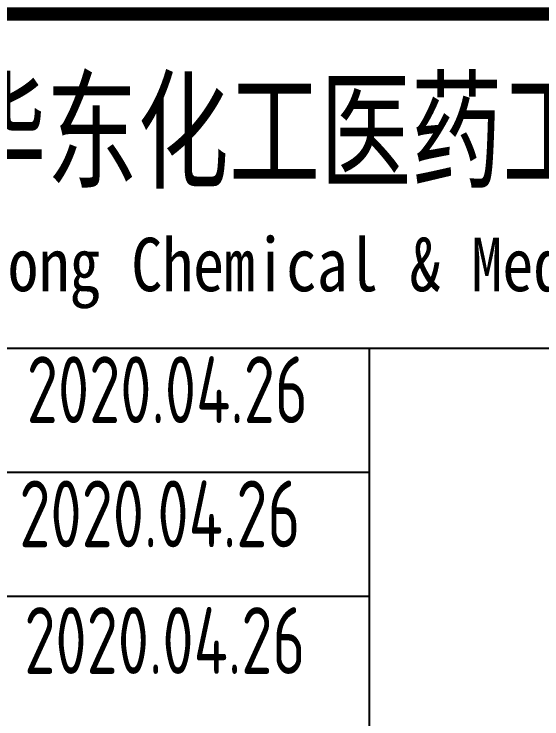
# Model space of a CAD drawing. Extents: x 5211311 to 5622788, y -441754 to -251897.
# Drawn here: x 5349876 to 5352640, y -336751 to -333059 of the extents above; entities that cross this region are included whole.
import ezdxf
from ezdxf.enums import TextEntityAlignment as Align

# ---------------------------------------------------------------- set-up
doc = ezdxf.new("R2010")
doc.units = 0
doc.header["$LTSCALE"] = 1000
doc.header["$MEASUREMENT"] = 0
doc.layers.get('0').update_dxf_attribs({"linetype": 'CONTINUOUS'})
doc.styles.add('ECEC_TQ_S', font='')
doc.styles.add('sceie', font='sceie.shx', dxfattribs={"width": 0.7, "bigfont": 'sceic.shx'})
doc.styles.get('ECEC_TQ_S').set_extended_font_data('SimSun')

# ---------------------------------------------------------------- blocks, each defined once
blk = doc.blocks.new('签名')
at = {"style": 'sceie', "width": 0.8}
for p in [(5486670.1, -514111), (5486631, -514761.6), (5486657.1, -515425.2), (5486696.1, -516075.8), (5486709.1, -516674.4)]:
    blk.add_attdef('2020.4.26', text='', height=350, dxfattribs=at).set_placement(p, align=Align.MIDDLE)

msp = doc.modelspace()

# ---------------------------------------------------------------- linework, layer by layer
for p, q in [((5346237.7, -334808.5), (5364237.7, -334808.5)), ((5351737.7, -338058.5), (5351737.7, -334808.5)), ((5346237.7, -335458.5), (5351737.7, -335458.5)), ((5346237.7, -336108.5), (5351737.7, -336108.5))]:
    msp.add_line(p, q)
msp.add_lwpolyline([(5364237.7, -333058.5, 70, 70, 0), (5346237.7, -333058.5, 70, 70, 0), (5346237.7, -339058.5, 0, 0, 0)], format="xyseb")

# ---------------------------------------------------------------- block references
at = {"color": 0}
ref = msp.add_blockref('签名', (-135991.5, 179085), dxfattribs=at)
ref.add_attrib('2020.4.26', '2020.04.26', dxfattribs={"height": 350, "style": 'sceie', "width": 0.8}).set_placement((5350665.6, -336340.2), align=Align.MIDDLE)
ref.add_attrib('2020.4.26', '2020.04.26', dxfattribs={"height": 350, "style": 'sceie', "width": 0.8}).set_placement((5350639.5, -335676.6), align=Align.MIDDLE)
ref.add_attrib('2020.4.26', '2020.04.26', dxfattribs={"height": 350, "style": 'sceie', "width": 0.8}).set_placement((5350678.6, -335026), align=Align.MIDDLE)

# ---------------------------------------------------------------- texts
at = {"style": 'ECEC_TQ_S'}
for s, height, width, p in [('安徽华东化工医药工程有限责任公司', 500, 0.7, (5352432.6, -333658.5)), ('安徽华东化工医药工程有限责任公司', 500, 0.7, (5352432.6, -333658.5)), ('Anhui Huadong Chemical & Medical Engineering Co.,Ltd', 280, 0.85, (5352432.6, -334408.5)), ('Anhui Huadong Chemical & Medical Engineering Co.,Ltd', 280, 0.85, (5352432.6, -334408.5))]:
    msp.add_text(s, height=height, dxfattribs=dict(at, width=width)).set_placement(p, align=Align.MIDDLE)

doc.saveas('drawing.dxf')
